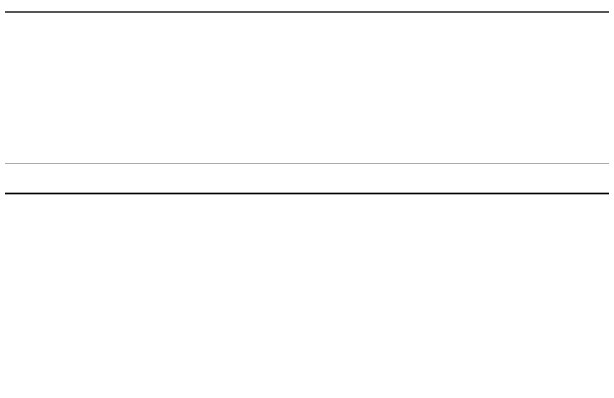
# Model space of a CAD drawing. Extents: x -2209072 to 495824, y -92434 to 572724.
# Drawn here: x 269612 to 289126, y 150336 to 162700 of the extents above; entities that cross this region are included whole.
import ezdxf

# ---------------------------------------------------------------- set-up
doc = ezdxf.new("R2010")
doc.units = 0
doc.header["$LTSCALE"] = 1000
doc.header["$MEASUREMENT"] = 0
doc.layers.get('0').update_dxf_attribs({"linetype": 'CONTINUOUS'})
doc.layers.add('6#7#幕墙$0$04-不打印_辅助线', color=165, linetype='CONTINUOUS', plot=False)

# ---------------------------------------------------------------- blocks, each defined once
blk = doc.blocks.new('图框-A0+1-4')
for points, const_width in [([(0.02499953866936266, 0.02500079618766904), (1486.024999538669, 0.02500079618766904), (1486.024999538669, 841.0250007961877), (0.02499953866936266, 841.0250007961877)], 0.05), ([(1411.024999538669, 831.0250007961877), (25.02499953866936, 831.0250007961877), (25.02499953866936, 10.02500079618767), (1411.024999538669, 10.02500079618767)], 0.4999999999999999)]:
    blk.add_lwpolyline(points, close=True, dxfattribs=dict(const_width=const_width))
blk = doc.blocks.new('6#7#幕墙')
at = {"layer": '6#7#幕墙$0$04-不打印_辅助线'}
blk.add_lwpolyline([(160262.0174538872, 162700.0000000019), (317912.0174538873, 162700.0000000018), (317912.0174538872, 73600.00000000185), (160262.0174538872, 73600.00000000176)], close=True, dxfattribs=at)
blk = doc.blocks.new('X-104 6#7#平面')
blk.add_blockref('6#7#幕墙', (0, 0))
at = {"xscale": 100, "yscale": 100, "zscale": 100}
blk.add_blockref('图框-A0+1-4', (160259.4143761257, 73600.11601423821), dxfattribs=at)

msp = doc.modelspace()

# ---------------------------------------------------------------- block references
msp.add_blockref('X-104 6#7#平面', (0, 0))

doc.saveas('drawing.dxf')
